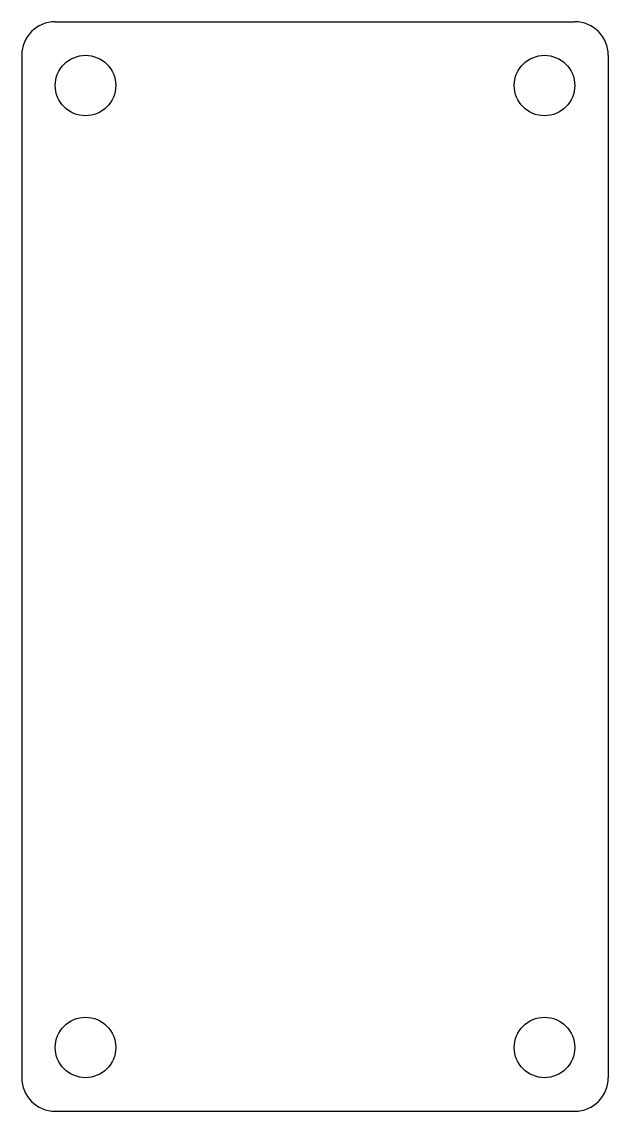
# Model space of a CAD drawing. Extents: x -17.5 to 17.5, y -32.5 to 32.5.
import ezdxf

# ---------------------------------------------------------------- set-up
doc = ezdxf.new("R2010")
doc.units = 0
doc.layers.add('MODELSKETCH_VISIBLE', color=7, linetype='CONTINUOUS')

msp = doc.modelspace()

# ---------------------------------------------------------------- linework, layer by layer
at = {"layer": 'MODELSKETCH_VISIBLE'}
for p, q in [((-15.5, 32.5), (15.5, 32.5)), ((-17.5, 30.5), (-17.5, -30.5)), ((17.5, 30.5), (17.5, -30.5)), ((-15.5, -32.5), (15.5, -32.5))]:
    msp.add_line(p, q, dxfattribs=at)
for centre in [(-13.697, 28.697), (13.697, 28.697), (-13.697, -28.697), (13.697, -28.697)]:
    msp.add_circle(centre, 1.803, dxfattribs=at)
for centre, start, end in [((-15.5, 30.5), 90, 180), ((15.5, 30.5), 0, 90), ((-15.5, -30.5), 180, 270), ((15.5, -30.5), 270, 0)]:
    msp.add_arc(centre, 2, start, end, dxfattribs=at)

doc.saveas('drawing.dxf')
